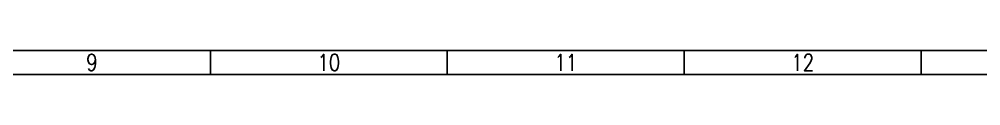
# Model space of a CAD drawing. Header units: inches. Extents: x 0 to 4002, y 0 to 2847.
# Drawn here: x 2024 to 3013, y 0 to 24 of the extents above; entities that cross this region are included whole.
import ezdxf
from ezdxf.enums import TextEntityAlignment as Align

# ---------------------------------------------------------------- set-up
doc = ezdxf.new("R2010")
doc.units = ezdxf.units.IN
doc.header["$MEASUREMENT"] = 0
doc.styles.add('ROMANS', font='romans.shx', dxfattribs={"width": 0.85})

# ---------------------------------------------------------------- blocks, each defined once
blk = doc.blocks.new('Temp11')
for p, q in [((619, 619), (101041, 619)), ((56402, 619), (56402, 0)), ((62593, 619), (62593, 0)), ((68784, 619), (68784, 0)), ((74976, 619), (74976, 0)), ((0, 0), (101660, 0))]:
    blk.add_line(p, q)
at = {"style": 'ROMANS', "width": 0.8}
for s, height, p in [('9', 433, (53306, 310)), ('10', 433.4, (59498, 310)), ('11', 433.4, (65689, 310)), ('12', 433.4, (71880, 310))]:
    blk.add_text(s, height=height, dxfattribs=at).set_placement(p, align=Align.MIDDLE_CENTER)

msp = doc.modelspace()

# ---------------------------------------------------------------- block references
at = {"xscale": 0.03937007874015748, "yscale": 0.03937007874015748, "zscale": 0.03937007874015748}
msp.add_blockref('Temp11', (0, 0), dxfattribs=at)

doc.saveas('drawing.dxf')
